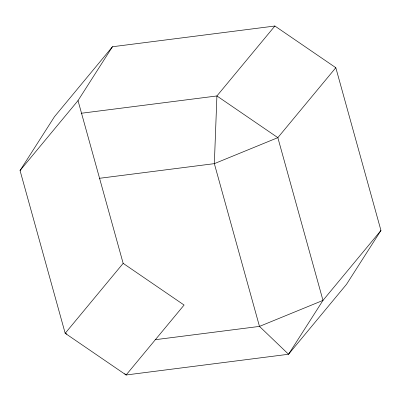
<?xml version="1.0" encoding="UTF-8"?>
<svg xmlns="http://www.w3.org/2000/svg" width="401" height="401" viewBox="0 0 401 401"><rect width="100%" height="100%" fill="white"/><g stroke="black" fill="none" stroke-linecap="round" stroke-linejoin="round"><path stroke-width="0.6" d="M20.05 170.54L54.481 116.686L112.45 46.742L274.885 26.015L335.812 67.699L380.95 230.46L346.519 284.314L288.55 354.258L126.114 374.985L65.188 333.301L20.05 170.54L78.02 100.596L112.45 46.742M274.885 26.015L216.916 95.959L214.345 163.643L259.482 326.404L288.55 354.258L322.98 300.404L380.95 230.46M78.02 100.596L123.157 263.352L65.188 333.301L66.872 334.078M335.812 67.699L277.843 137.648L214.345 163.643L99.443 178.305M81.137 113.282L216.916 95.959L277.843 137.648L322.98 300.404L259.482 326.404L155.137 339.717M123.157 263.352L184.084 305.041L126.114 374.985L124.721 373.732"/></g></svg>
